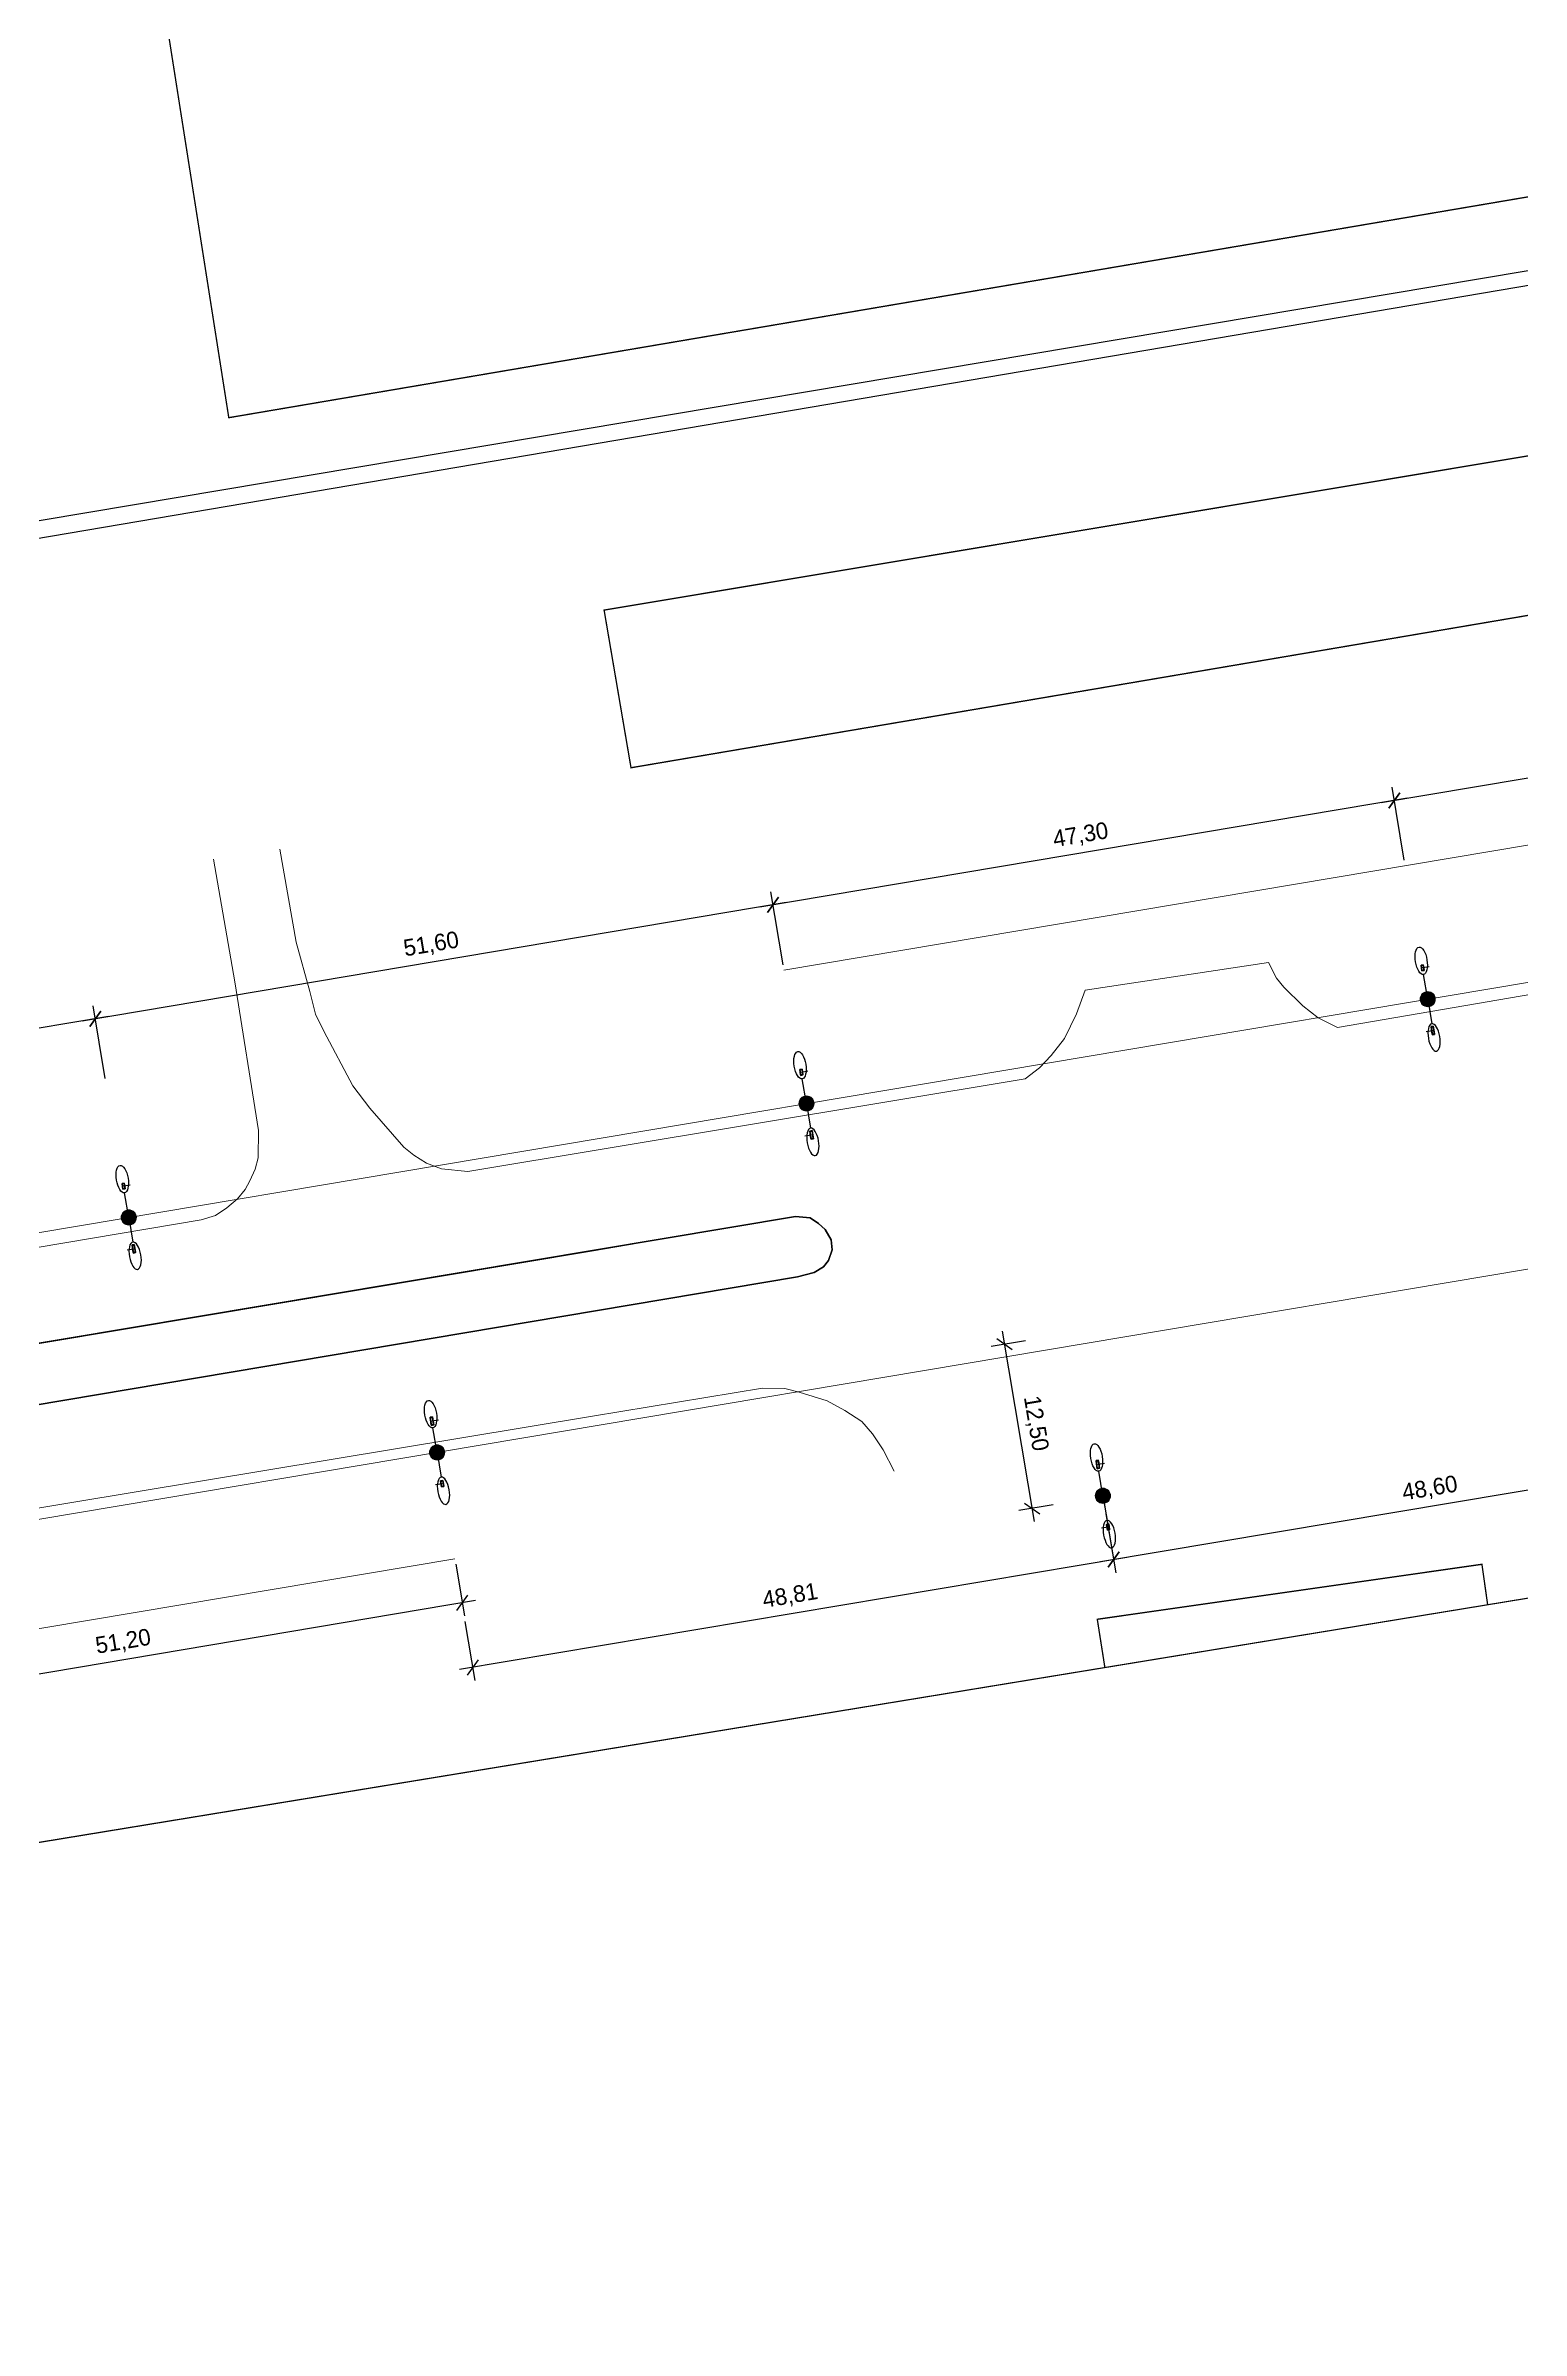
# Model space of a CAD drawing. Extents: x -105 to 2796, y -10 to 1087.
# Drawn here: x 1786.9 to 1897.7, y 228.8 to 400.3 of the extents above; entities that cross this region are included whole.
import ezdxf

# ---------------------------------------------------------------- set-up
doc = ezdxf.new("R2010")
doc.units = 0
doc.header["$MEASUREMENT"] = 0
for name, color, linetype in [('_МЕЖЕВОЙ_П-ЗУ_НОВЫЕ', 7, 'Continuous'), ('DLXLUM02', 1, 'Continuous'), ('DLXLUM03', 3, 'Continuous'), ('DLXLUM04', 5, 'Continuous'), ('DLXLUMEX', 2, 'Continuous'), ('DLXSCENE', 7, 'Continuous'), ('Размeh', 7, 'Continuous')]:
    doc.layers.add(name, color=color, linetype=linetype)
doc.layers.add('ОСВЕЩЕНИЕ', color=7, linetype='Continuous', lineweight=15)
doc.layers.add('ситуация', color=7, linetype='Continuous', lineweight=15)
doc.dimstyles.new('Благоуст', dxfattribs={"dimtxt": 1.25, "dimasz": 1, "dimexe": 1, "dimexo": 0.4085, "dimgap": 0.55, "dimtad": 1, "dimzin": 0, "dimtxsty": 'Standard', "dimblk": 'OBLIQUE', "dimcen": 0.6975, "dimdle": 1, "dimclrt": 256, "dimazin": 0, "dimtfac": 1, "dimtofl": 0, "dimtmove": 1, "dimatfit": 3, "dimldrblk": 'OBLIQUE', "dimfxl": 1, "dimtolj": 1, "dimtzin": 0, "dimarcsym": 0})

# ---------------------------------------------------------------- blocks, each defined once
blk = doc.blocks.new('*U91')
for p, q in [((0.05, 0.25), (-0.12, 0.22)), ((-0.12, 0.22), (0.05, 0.25)), ((0.05, 0.22), (-0.12, 0.19)), ((-0.12, 0.22), (-0.06, -0.19)), ((-0.12, 0.19), (-0.12, 0.22)), ((-0.12, 0.22), (-0.12, 0.19)), ((-0.12, 0.19), (0.05, 0.22)), ((-0.06, -0.19), (-0.12, 0.22)), ((-0.12, 0.19), (-0.05, -0.22)), ((-0.05, -0.22), (-0.12, 0.19)), ((0.05, 0.22), (0.05, 0.25)), ((0.05, 0.25), (0.05, 0.22)), ((0.11, -0.16), (0.05, 0.25)), ((0.05, 0.25), (0.11, -0.16)), ((0.12, -0.19), (0.05, 0.22)), ((0.05, 0.22), (0.12, -0.19)), ((-0.06, -0.19), (0.11, -0.16)), ((0.11, -0.16), (-0.06, -0.19)), ((-0.06, -0.19), (-0.05, -0.22)), ((-0.05, -0.22), (-0.06, -0.19)), ((-0.05, -0.22), (0.12, -0.19)), ((0.12, -0.19), (-0.05, -0.22)), ((0.12, -0.19), (0.11, -0.16)), ((0.11, -0.16), (0.12, -0.19))]:
    blk.add_line(p, q)
at = {"color": 1}
blk.add_line((0, 0.03), (0.49, 0.11), dxfattribs=at)
at = {"layer": 'DLXLUMEX', "color": 7}
blk.add_text('4', height=0.1, dxfattribs=at).set_placement((0, 0))
blk = doc.blocks.new('*U92')
for p, q in [((0.04, 0.3), (-0.13, 0.27)), ((-0.13, 0.27), (0.04, 0.3)), ((-0.13, 0.27), (-0.04, -0.3)), ((-0.04, -0.3), (-0.13, 0.27)), ((-0.13, 0.27), (-0.13, 0.23)), ((-0.13, 0.23), (-0.13, 0.27)), ((0.04, 0.26), (-0.13, 0.23)), ((-0.13, 0.23), (0.04, 0.26)), ((-0.13, 0.23), (-0.03, -0.34)), ((-0.03, -0.34), (-0.13, 0.23)), ((0.13, -0.27), (0.04, 0.3)), ((0.04, 0.26), (0.04, 0.3)), ((0.04, 0.3), (0.13, -0.27)), ((0.04, 0.3), (0.04, 0.26)), ((0.14, -0.31), (0.04, 0.26)), ((0.04, 0.26), (0.14, -0.31)), ((-0.04, -0.3), (0.13, -0.27)), ((0.13, -0.27), (-0.04, -0.3)), ((-0.04, -0.3), (-0.03, -0.34)), ((-0.03, -0.34), (-0.04, -0.3)), ((-0.03, -0.34), (0.14, -0.31)), ((0.14, -0.31), (-0.03, -0.34)), ((0.13, -0.27), (0.14, -0.31)), ((0.14, -0.31), (0.13, -0.27))]:
    blk.add_line(p, q)
at = {"color": 1}
blk.add_line((0.01, -0.04), (-0.49, -0.12), dxfattribs=at)
at = {"layer": 'DLXLUMEX', "color": 7}
blk.add_text('2', height=0.1, dxfattribs=at).set_placement((0, 0))
blk = doc.blocks.new('*U93')
for p, q in [((0.03, 0.34), (-0.13, 0.31)), ((-0.13, 0.31), (0.03, 0.34)), ((-0.13, 0.31), (-0.05, -0.26)), ((-0.13, 0.27), (-0.13, 0.31)), ((-0.13, 0.31), (-0.13, 0.27)), ((-0.05, -0.26), (-0.13, 0.31)), ((0.04, 0.3), (-0.13, 0.27)), ((-0.13, 0.27), (0.04, 0.3)), ((-0.13, 0.27), (-0.04, -0.3)), ((-0.04, -0.3), (-0.13, 0.27)), ((0.04, 0.3), (0.03, 0.34)), ((0.12, -0.23), (0.03, 0.34)), ((0.03, 0.34), (0.04, 0.3)), ((0.03, 0.34), (0.12, -0.23)), ((0.13, -0.27), (0.04, 0.3)), ((0.04, 0.3), (0.13, -0.27)), ((-0.05, -0.26), (0.12, -0.23)), ((0.12, -0.23), (-0.05, -0.26)), ((-0.05, -0.26), (-0.04, -0.3)), ((-0.04, -0.3), (-0.05, -0.26)), ((-0.04, -0.3), (0.13, -0.27)), ((0.13, -0.27), (-0.04, -0.3)), ((0.13, -0.27), (0.12, -0.23)), ((0.12, -0.23), (0.13, -0.27))]:
    blk.add_line(p, q)
at = {"color": 1}
blk.add_line((-0.01, 0.04), (0.49, 0.12), dxfattribs=at)
at = {"layer": 'DLXLUMEX', "color": 7}
blk.add_text('2', height=0.1, dxfattribs=at).set_placement((0, 0))
blk = doc.blocks.new('*U94')
for p, q in [((0.05, 0.22), (-0.12, 0.19)), ((-0.12, 0.19), (0.05, 0.22)), ((-0.12, 0.19), (-0.05, -0.22)), ((-0.05, -0.22), (-0.12, 0.19)), ((-0.12, 0.19), (-0.11, 0.16)), ((-0.11, 0.16), (-0.12, 0.19)), ((0.05, 0.19), (-0.11, 0.16)), ((-0.11, 0.16), (0.05, 0.19)), ((-0.11, 0.16), (-0.04, -0.25)), ((-0.04, -0.25), (-0.11, 0.16)), ((0.12, -0.19), (0.05, 0.22)), ((0.05, 0.19), (0.05, 0.22)), ((0.05, 0.22), (0.12, -0.19)), ((0.05, 0.22), (0.05, 0.19)), ((0.12, -0.22), (0.05, 0.19)), ((0.05, 0.19), (0.12, -0.22)), ((-0.05, -0.22), (0.12, -0.19)), ((0.12, -0.19), (-0.05, -0.22)), ((-0.05, -0.22), (-0.04, -0.25)), ((-0.04, -0.25), (-0.05, -0.22)), ((-0.04, -0.25), (0.12, -0.22)), ((0.12, -0.22), (-0.04, -0.25)), ((0.12, -0.19), (0.12, -0.22)), ((0.12, -0.22), (0.12, -0.19))]:
    blk.add_line(p, q)
at = {"color": 1}
blk.add_line((0, -0.03), (-0.49, -0.11), dxfattribs=at)
at = {"layer": 'DLXLUMEX', "color": 7}
blk.add_text('4', height=0.1, dxfattribs=at).set_placement((0, 0))
blk = doc.blocks.new('*U95')
for p, q in [((0.03, 0.34), (-0.13, 0.31)), ((-0.13, 0.31), (0.03, 0.34)), ((-0.13, 0.27), (-0.13, 0.31)), ((-0.13, 0.31), (-0.05, -0.26)), ((-0.13, 0.31), (-0.13, 0.27)), ((-0.05, -0.26), (-0.13, 0.31)), ((0.04, 0.3), (-0.13, 0.27)), ((-0.13, 0.27), (0.04, 0.3)), ((-0.13, 0.27), (-0.04, -0.3)), ((-0.04, -0.3), (-0.13, 0.27)), ((0.04, 0.3), (0.03, 0.34)), ((0.12, -0.23), (0.03, 0.34)), ((0.03, 0.34), (0.04, 0.3)), ((0.03, 0.34), (0.12, -0.23)), ((0.13, -0.27), (0.04, 0.3)), ((0.04, 0.3), (0.13, -0.27)), ((-0.05, -0.26), (0.12, -0.23)), ((0.12, -0.23), (-0.05, -0.26)), ((-0.05, -0.26), (-0.04, -0.3)), ((-0.04, -0.3), (-0.05, -0.26)), ((-0.04, -0.3), (0.13, -0.27)), ((0.13, -0.27), (-0.04, -0.3)), ((0.13, -0.27), (0.12, -0.23)), ((0.12, -0.23), (0.13, -0.27))]:
    blk.add_line(p, q)
at = {"color": 1}
blk.add_line((-0.01, 0.04), (0.49, 0.12), dxfattribs=at)
at = {"layer": 'DLXLUMEX', "color": 7}
blk.add_text('3', height=0.1, dxfattribs=at).set_placement((0, 0))
blk = doc.blocks.new('*U96')
for p, q in [((0.05, 0.22), (-0.12, 0.19)), ((-0.12, 0.19), (0.05, 0.22)), ((-0.12, 0.19), (-0.05, -0.22)), ((-0.05, -0.22), (-0.12, 0.19)), ((-0.12, 0.19), (-0.11, 0.16)), ((-0.11, 0.16), (-0.12, 0.19)), ((0.05, 0.19), (-0.11, 0.16)), ((-0.11, 0.16), (0.05, 0.19)), ((-0.11, 0.16), (-0.04, -0.25)), ((-0.04, -0.25), (-0.11, 0.16)), ((0.12, -0.19), (0.05, 0.22)), ((0.05, 0.19), (0.05, 0.22)), ((0.05, 0.22), (0.12, -0.19)), ((0.05, 0.22), (0.05, 0.19)), ((0.12, -0.22), (0.05, 0.19)), ((0.05, 0.19), (0.12, -0.22)), ((-0.05, -0.22), (0.12, -0.19)), ((0.12, -0.19), (-0.05, -0.22)), ((-0.05, -0.22), (-0.04, -0.25)), ((-0.04, -0.25), (-0.05, -0.22)), ((-0.04, -0.25), (0.12, -0.22)), ((0.12, -0.22), (-0.04, -0.25)), ((0.12, -0.19), (0.12, -0.22)), ((0.12, -0.22), (0.12, -0.19))]:
    blk.add_line(p, q)
at = {"color": 1}
blk.add_line((0, -0.03), (-0.49, -0.11), dxfattribs=at)
at = {"layer": 'DLXLUMEX', "color": 7}
blk.add_text('4', height=0.1, dxfattribs=at).set_placement((0, 0))
blk = doc.blocks.new('*U97')
for p, q in [((0.05, 0.25), (-0.12, 0.22)), ((-0.12, 0.22), (0.05, 0.25)), ((0.05, 0.22), (-0.12, 0.19)), ((-0.12, 0.22), (-0.06, -0.19)), ((-0.12, 0.19), (-0.12, 0.22)), ((-0.12, 0.22), (-0.12, 0.19)), ((-0.12, 0.19), (0.05, 0.22)), ((-0.06, -0.19), (-0.12, 0.22)), ((-0.12, 0.19), (-0.05, -0.22)), ((-0.05, -0.22), (-0.12, 0.19)), ((0.05, 0.22), (0.05, 0.25)), ((0.05, 0.25), (0.05, 0.22)), ((0.11, -0.16), (0.05, 0.25)), ((0.05, 0.25), (0.11, -0.16)), ((0.12, -0.19), (0.05, 0.22)), ((0.05, 0.22), (0.12, -0.19)), ((-0.06, -0.19), (0.11, -0.16)), ((0.11, -0.16), (-0.06, -0.19)), ((-0.06, -0.19), (-0.05, -0.22)), ((-0.05, -0.22), (-0.06, -0.19)), ((-0.05, -0.22), (0.12, -0.19)), ((0.12, -0.19), (-0.05, -0.22)), ((0.12, -0.19), (0.11, -0.16)), ((0.11, -0.16), (0.12, -0.19))]:
    blk.add_line(p, q)
at = {"color": 1}
blk.add_line((0, 0.03), (0.49, 0.11), dxfattribs=at)
at = {"layer": 'DLXLUMEX', "color": 7}
blk.add_text('4', height=0.1, dxfattribs=at).set_placement((0, 0))
blk = doc.blocks.new('*U98')
for p, q in [((0.04, 0.3), (-0.13, 0.27)), ((-0.13, 0.27), (0.04, 0.3)), ((-0.13, 0.27), (-0.04, -0.3)), ((-0.04, -0.3), (-0.13, 0.27)), ((-0.13, 0.27), (-0.13, 0.23)), ((-0.13, 0.23), (-0.13, 0.27)), ((0.04, 0.26), (-0.13, 0.23)), ((-0.13, 0.23), (0.04, 0.26)), ((-0.13, 0.23), (-0.03, -0.34)), ((-0.03, -0.34), (-0.13, 0.23)), ((0.13, -0.27), (0.04, 0.3)), ((0.04, 0.26), (0.04, 0.3)), ((0.04, 0.3), (0.13, -0.27)), ((0.04, 0.3), (0.04, 0.26)), ((0.14, -0.31), (0.04, 0.26)), ((0.04, 0.26), (0.14, -0.31)), ((-0.04, -0.3), (0.13, -0.27)), ((0.13, -0.27), (-0.04, -0.3)), ((-0.04, -0.3), (-0.03, -0.34)), ((-0.03, -0.34), (-0.04, -0.3)), ((-0.03, -0.34), (0.14, -0.31)), ((0.14, -0.31), (-0.03, -0.34)), ((0.13, -0.27), (0.14, -0.31)), ((0.14, -0.31), (0.13, -0.27))]:
    blk.add_line(p, q)
at = {"color": 1}
blk.add_line((0.01, -0.04), (-0.49, -0.12), dxfattribs=at)
at = {"layer": 'DLXLUMEX', "color": 7}
blk.add_text('3', height=0.1, dxfattribs=at).set_placement((0, 0))
blk = doc.blocks.new('*U99')
for p, q in [((0.05, 0.25), (-0.12, 0.22)), ((-0.12, 0.22), (0.05, 0.25)), ((0.05, 0.22), (-0.12, 0.19)), ((-0.12, 0.19), (-0.12, 0.22)), ((-0.12, 0.22), (-0.06, -0.19)), ((-0.12, 0.22), (-0.12, 0.19)), ((-0.12, 0.19), (0.05, 0.22)), ((-0.06, -0.19), (-0.12, 0.22)), ((-0.12, 0.19), (-0.05, -0.22)), ((-0.05, -0.22), (-0.12, 0.19)), ((0.05, 0.22), (0.05, 0.25)), ((0.11, -0.16), (0.05, 0.25)), ((0.05, 0.25), (0.05, 0.22)), ((0.05, 0.25), (0.11, -0.16)), ((0.12, -0.19), (0.05, 0.22)), ((0.05, 0.22), (0.12, -0.19)), ((-0.06, -0.19), (0.11, -0.16)), ((0.11, -0.16), (-0.06, -0.19)), ((-0.06, -0.19), (-0.05, -0.22)), ((-0.05, -0.22), (-0.06, -0.19)), ((-0.05, -0.22), (0.12, -0.19)), ((0.12, -0.19), (-0.05, -0.22)), ((0.12, -0.19), (0.11, -0.16)), ((0.11, -0.16), (0.12, -0.19))]:
    blk.add_line(p, q)
at = {"color": 1}
blk.add_line((0, 0.03), (0.49, 0.11), dxfattribs=at)
at = {"layer": 'DLXLUMEX', "color": 7}
blk.add_text('4', height=0.1, dxfattribs=at).set_placement((0, 0))
blk = doc.blocks.new('*U101')
for p, q in [((0.04, 0.3), (-0.13, 0.27)), ((-0.13, 0.27), (0.04, 0.3)), ((-0.13, 0.27), (-0.04, -0.3)), ((-0.04, -0.3), (-0.13, 0.27)), ((-0.13, 0.27), (-0.13, 0.23)), ((-0.13, 0.23), (-0.13, 0.27)), ((0.04, 0.26), (-0.13, 0.23)), ((-0.13, 0.23), (0.04, 0.26)), ((-0.13, 0.23), (-0.03, -0.34)), ((-0.03, -0.34), (-0.13, 0.23)), ((0.13, -0.27), (0.04, 0.3)), ((0.04, 0.26), (0.04, 0.3)), ((0.04, 0.3), (0.13, -0.27)), ((0.04, 0.3), (0.04, 0.26)), ((0.14, -0.31), (0.04, 0.26)), ((0.04, 0.26), (0.14, -0.31)), ((-0.04, -0.3), (0.13, -0.27)), ((0.13, -0.27), (-0.04, -0.3)), ((-0.04, -0.3), (-0.03, -0.34)), ((-0.03, -0.34), (-0.04, -0.3)), ((-0.03, -0.34), (0.14, -0.31)), ((0.14, -0.31), (-0.03, -0.34)), ((0.13, -0.27), (0.14, -0.31)), ((0.14, -0.31), (0.13, -0.27))]:
    blk.add_line(p, q)
at = {"color": 1}
blk.add_line((0.01, -0.04), (-0.49, -0.12), dxfattribs=at)
at = {"layer": 'DLXLUMEX', "color": 7}
blk.add_text('3', height=0.1, dxfattribs=at).set_placement((0, 0))
blk = doc.blocks.new('*U206')
for p, q in [((2638.31, 507.94), (1021.03, 233.4)), ((1019.19, 139.56), (2600.58, 398.96)), ((1689.41, 286.62), (1843.22, 312.41)), ((1843.22, 312.41), (1689.41, 286.62)), ((1843.22, 312.41), (1844.32, 312.3)), ((1844.32, 312.3), (1843.22, 312.41)), ((1844.32, 312.3), (1844.95, 311.87)), ((1844.95, 311.87), (1844.32, 312.3)), ((1844.95, 311.87), (1845.44, 311.42)), ((1845.44, 311.42), (1844.95, 311.87)), ((1845.44, 311.42), (1845.89, 310.64)), ((1845.89, 310.64), (1845.44, 311.42)), ((1845.89, 310.64), (1845.98, 309.89)), ((1845.98, 309.89), (1845.89, 310.64)), ((1845.71, 309.1), (1845.33, 308.61)), ((1845.33, 308.61), (1845.71, 309.1)), ((1845.98, 309.89), (1845.71, 309.1)), ((1845.71, 309.1), (1845.98, 309.89)), ((1843.37, 307.87), (1693.27, 282.58)), ((1693.27, 282.58), (1843.37, 307.87)), ((1844.62, 308.19), (1843.37, 307.87)), ((1843.37, 307.87), (1844.62, 308.19)), ((1845.33, 308.61), (1844.62, 308.19)), ((1844.62, 308.19), (1845.33, 308.61))]:
    blk.add_line(p, q)
blk = doc.blocks.new('_Oblique')
at = {"layer": 'Размeh', "color": 0, "lineweight": -2}
blk.add_line((-0.5, -0.5), (0.5, 0.5), dxfattribs=at)
blk = doc.blocks.new('*D509')
at = {"layer": 'Defpoints', "color": 0, "ltscale": 100, "transparency": 16777216}
for p in [(1791.47, 322.35), (1740.35, 318.79), (1741.18, 313.9)]:
    blk.add_point(p, dxfattribs=at)
at = {"layer": 'ситуация', "color": 0, "lineweight": -2, "ltscale": 100, "transparency": 16777216}
for p, q in [((1791.4, 322.76), (1790.48, 328.23)), ((1791.63, 327.41), (1739.37, 318.63)), ((1741.11, 314.3), (1740.19, 319.78))]:
    blk.add_line(p, q, dxfattribs=at)
for p, rotation in [((1790.65, 327.25), 9.54158226300077), ((1740.35, 318.79), 189.5415822630008)]:
    blk.add_blockref('_Oblique', p, dxfattribs=dict(at, rotation=rotation))
at = {"layer": 'ситуация', "ltscale": 100, "transparency": 16777216, "insert": (1765.29, 324.28), "char_height": 1.25, "attachment_point": 5, "rotation": 9.5416}
blk.add_mtext('\\A1;51,00', dxfattribs=at)
blk = doc.blocks.new('*D510')
at = {"layer": 'Defpoints', "color": 0, "ltscale": 100, "transparency": 16777216}
for p in [(1842.36, 330.91), (1790.65, 327.25), (1791.47, 322.35)]:
    blk.add_point(p, dxfattribs=at)
at = {"layer": 'ситуация', "color": 0, "lineweight": -2, "ltscale": 100, "transparency": 16777216}
for p, q in [((1842.29, 331.31), (1841.37, 336.79)), ((1842.52, 335.97), (1789.66, 327.08)), ((1791.4, 322.76), (1790.48, 328.23))]:
    blk.add_line(p, q, dxfattribs=at)
for p, rotation in [((1841.53, 335.8), 9.541582262969674), ((1790.65, 327.25), 189.5415822629696)]:
    blk.add_blockref('_Oblique', p, dxfattribs=dict(at, rotation=rotation))
at = {"layer": 'ситуация', "ltscale": 100, "transparency": 16777216, "insert": (1815.88, 332.78), "char_height": 1.25, "attachment_point": 5, "rotation": 9.5416}
blk.add_mtext('\\A1;51,60', dxfattribs=at)
blk = doc.blocks.new('*D515')
at = {"layer": 'Defpoints', "color": 0, "ltscale": 100, "transparency": 16777216}
for p in [(1817.65, 286.69), (1767.16, 278.21), (1767.72, 274.9)]:
    blk.add_point(p, dxfattribs=at)
at = {"layer": 'ситуация', "color": 0, "lineweight": -2, "ltscale": 100, "transparency": 16777216}
for p, q in [((1817.72, 286.29), (1818.38, 282.4)), ((1819.2, 283.55), (1766.73, 274.73)), ((1767.23, 277.8), (1767.88, 273.91))]:
    blk.add_line(p, q, dxfattribs=at)
for p, rotation in [((1818.21, 283.39), 9.54158226300125), ((1767.72, 274.9), 189.5415822630012)]:
    blk.add_blockref('_Oblique', p, dxfattribs=dict(at, rotation=rotation))
at = {"layer": 'ситуация', "ltscale": 100, "transparency": 16777216, "insert": (1792.75, 280.41), "char_height": 1.25, "attachment_point": 5, "rotation": 9.5416}
blk.add_mtext('\\A1;51,20', dxfattribs=at)
blk = doc.blocks.new('*D516')
at = {"layer": 'Defpoints', "color": 0, "ltscale": 100, "transparency": 16777216}
for p in [(1860.88, 303.13), (1860.98, 290.47), (1862.96, 290.81)]:
    blk.add_point(p, dxfattribs=at)
at = {"layer": 'ситуация', "color": 0, "lineweight": -2, "ltscale": 100, "transparency": 16777216}
for p, q in [((1858.74, 303.78), (1861.15, 289.49)), ((1860.48, 303.06), (1857.92, 302.63)), ((1862.56, 290.74), (1860, 290.31))]:
    blk.add_line(p, q, dxfattribs=at)
for p, rotation in [((1858.91, 302.8), 99.55869229874769), ((1860.98, 290.47), 279.5586922987477)]:
    blk.add_blockref('_Oblique', p, dxfattribs=dict(at, rotation=rotation))
at = {"layer": 'ситуация', "ltscale": 100, "transparency": 16777216, "insert": (1861.21, 296.85), "char_height": 1.25, "attachment_point": 5, "rotation": 279.5587}
blk.add_mtext('\\A1;12,50', dxfattribs=at)
blk = doc.blocks.new('*D518')
at = {"layer": 'Defpoints', "color": 0, "ltscale": 100, "transparency": 16777216}
for p in [(1927.31, 388.35), (1934.36, 346.37), (1569.68, 285.07)]:
    blk.add_point(p, dxfattribs=at)
at = {"layer": 'ситуация', "color": 0, "lineweight": -2, "ltscale": 100, "transparency": 16777216}
for p, q in [((1561.64, 326.88), (1928.3, 388.51)), ((1934.3, 346.77), (1927.14, 389.33)), ((1569.61, 285.48), (1562.46, 328.03))]:
    blk.add_line(p, q, dxfattribs=at)
for p, rotation in [((1927.31, 388.35), 9.541582263001594), ((1562.63, 327.05), 189.5415822630016)]:
    blk.add_blockref('_Oblique', p, dxfattribs=dict(at, rotation=rotation))
at = {"layer": 'ситуация', "ltscale": 100, "transparency": 16777216, "insert": (1744.76, 358.96), "char_height": 1.25, "attachment_point": 5, "rotation": 9.5416}
blk.add_mtext('\\A1;369,80', dxfattribs=at)
blk = doc.blocks.new('*D519')
at = {"layer": 'Defpoints', "color": 0, "ltscale": 100, "transparency": 16777216}
for p in [(1866.46, 290.48), (1818.33, 282.39), (1818.98, 278.54)]:
    blk.add_point(p, dxfattribs=at)
at = {"layer": 'ситуация', "color": 0, "lineweight": -2, "ltscale": 100, "transparency": 16777216}
for p, q in [((1866.53, 290.08), (1867.28, 285.64)), ((1868.1, 286.79), (1817.99, 278.37)), ((1818.4, 281.99), (1819.14, 277.55))]:
    blk.add_line(p, q, dxfattribs=at)
for p, rotation in [((1867.11, 286.63), 9.54158226299965), ((1818.98, 278.54), 189.5415822629996)]:
    blk.add_blockref('_Oblique', p, dxfattribs=dict(at, rotation=rotation))
at = {"layer": 'ситуация', "ltscale": 100, "transparency": 16777216, "insert": (1842.83, 283.85), "char_height": 1.25, "attachment_point": 5, "rotation": 9.5416}
blk.add_mtext('\\A1;48,81', dxfattribs=at)
blk = doc.blocks.new('*D520')
at = {"layer": 'Defpoints', "color": 0, "ltscale": 100, "transparency": 16777216}
for p in [(1914.23, 299.48), (1866.31, 291.43), (1867.11, 286.63)]:
    blk.add_point(p, dxfattribs=at)
at = {"layer": 'ситуация', "color": 0, "lineweight": -2, "ltscale": 100, "transparency": 16777216}
for p, q in [((1914.3, 299.08), (1915.2, 293.7)), ((1916.03, 294.85), (1866.13, 286.46)), ((1866.37, 291.02), (1867.28, 285.64))]:
    blk.add_line(p, q, dxfattribs=at)
for p, rotation in [((1915.04, 294.68), 9.540876440140213), ((1867.11, 286.63), 189.5408764401402)]:
    blk.add_blockref('_Oblique', p, dxfattribs=dict(at, rotation=rotation))
at = {"layer": 'ситуация', "ltscale": 100, "transparency": 16777216, "insert": (1890.86, 291.92), "char_height": 1.25, "attachment_point": 5, "rotation": 9.5409}
blk.add_mtext('\\A1;48,60', dxfattribs=at)
blk = doc.blocks.new('*D521')
at = {"layer": 'Defpoints', "color": 0, "ltscale": 100, "transparency": 16777216}
for p in [(1889, 338.75), (1841.53, 335.8), (1842.36, 330.91)]:
    blk.add_point(p, dxfattribs=at)
at = {"layer": 'ситуация', "color": 0, "lineweight": -2, "ltscale": 100, "transparency": 16777216}
for p, q in [((1889.16, 343.81), (1840.55, 335.63)), ((1888.93, 339.15), (1888.01, 344.63)), ((1842.29, 331.31), (1841.37, 336.79))]:
    blk.add_line(p, q, dxfattribs=at)
for p, rotation in [((1888.18, 343.64), 9.54158226303858), ((1841.53, 335.8), 189.5415822630386)]:
    blk.add_blockref('_Oblique', p, dxfattribs=dict(at, rotation=rotation))
at = {"layer": 'ситуация', "ltscale": 100, "transparency": 16777216, "insert": (1864.64, 340.98), "char_height": 1.25, "attachment_point": 5, "rotation": 9.5416}
blk.add_mtext('\\A1;47,30', dxfattribs=at)
blk = doc.blocks.new('*D584')
at = {"layer": 'Defpoints', "color": 0, "ltscale": 100, "transparency": 16777216}
for p in [(1932.55, 346.07), (1888.18, 343.64), (1889, 338.75)]:
    blk.add_point(p, dxfattribs=at)
at = {"layer": 'ситуация', "color": 0, "lineweight": -2, "ltscale": 100, "transparency": 16777216}
for p, q in [((1932.48, 346.47), (1931.56, 351.95)), ((1932.71, 351.13), (1887.19, 343.47)), ((1888.93, 339.15), (1888.01, 344.63))]:
    blk.add_line(p, q, dxfattribs=at)
for p, rotation in [((1931.73, 350.96), 9.541582263038979), ((1888.18, 343.64), 189.541582263039)]:
    blk.add_blockref('_Oblique', p, dxfattribs=dict(at, rotation=rotation))
at = {"layer": 'ситуация', "ltscale": 100, "transparency": 16777216, "insert": (1909.74, 348.56), "char_height": 1.25, "attachment_point": 5, "rotation": 9.5416}
blk.add_mtext('\\A1;44,16', dxfattribs=at)

msp = doc.modelspace()

# ---------------------------------------------------------------- hatches: boundary and pattern name
at = {"layer": 'ОСВЕЩЕНИЕ', "linetype": 'Continuous', "lineweight": 18}
h = msp.add_hatch(color=7, dxfattribs=at)
edge = h.paths.add_edge_path()
edge.add_arc((1890.689, 328.723), 0.572, 0, 360)
h = msp.add_hatch(color=7, dxfattribs=at)
edge = h.paths.add_edge_path()
edge.add_arc((1844.044, 320.883), 0.572, 0, 360)
h = msp.add_hatch(color=7, dxfattribs=at)
edge = h.paths.add_edge_path()
edge.add_arc((1793.158, 312.329), 0.572, 0, 360)
h = msp.add_hatch(color=7, dxfattribs=at)
edge = h.paths.add_edge_path()
edge.add_arc((1816.309, 294.682), 0.572, 0, 360)
h = msp.add_hatch(color=7, dxfattribs=at)
edge = h.paths.add_edge_path()
edge.add_arc((1866.305, 291.425), 0.572, 0, 360)

# ---------------------------------------------------------------- linework, layer by layer
at = {"layer": '_МЕЖЕВОЙ_П-ЗУ_НОВЫЕ', "color": 1, "lineweight": 18, "const_width": 0.1}
for points in [[(1800.67, 372.39), (1923.26, 393.23), (1912.29, 465.46), (1910.14, 467.53), (1885.46, 464.04), (1846.58, 458.12), (1790.18, 449.18), (1789.01, 446.56)], [(1900.25, 369.86), (1902.09, 358.2), (1830.87, 346.1), (1828.85, 357.94)]]:
    msp.add_lwpolyline(points, close=True, dxfattribs=at)
at = {"layer": '_МЕЖЕВОЙ_П-ЗУ_НОВЫЕ', "color": 7, "lineweight": 18, "const_width": 0.1}
for points in [[(1800.67, 372.39), (1923.26, 393.23), (1912.29, 465.46), (1910.14, 467.53), (1885.46, 464.04), (1846.58, 458.12), (1790.18, 449.18), (1789.01, 446.56)], [(1900.25, 369.86), (1902.09, 358.2), (1830.87, 346.1), (1828.85, 357.94)]]:
    msp.add_lwpolyline(points, close=True, dxfattribs=at)
msp.add_lwpolyline([(1895.189, 283.253), (1894.76, 286.28), (1865.88, 282.15), (1866.448, 278.538)], dxfattribs=at)
msp.add_lwpolyline([(1895.189, 283.253), (1894.76, 286.28), (1865.88, 282.15), (1866.448, 278.538)], dxfattribs=at)
at = {"layer": 'ОСВЕЩЕНИЕ', "color": 7, "linetype": 'Continuous', "lineweight": 18}
for centre in [(1890.689, 328.723), (1890.689, 328.723), (1844.044, 320.883), (1844.044, 320.883), (1793.158, 312.329), (1793.158, 312.329), (1816.309, 294.682), (1816.309, 294.682), (1866.305, 291.425), (1866.305, 291.425)]:
    msp.add_circle(centre, 0.572, dxfattribs=at)
at = {"layer": 'ситуация', "color": 6, "ltscale": 100}
for p, q in [((1021.035, 233.402), (2638.307, 507.942)), ((2600.582, 398.961), (1019.188, 139.559))]:
    msp.add_line(p, q, dxfattribs=at)
at = {"layer": 'ситуация', "color": 1}
for p, q in [((319.014, 43.004), (2628.019, 431.121)), ((303.949, 62.01), (1934.278, 336.05))]:
    msp.add_line(p, q, dxfattribs=at)
at = {"layer": 'ситуация', "ltscale": 100}
for p, q in [((1842.356, 330.906), (1932.551, 346.067)), ((1747.735, 274.942), (1817.654, 286.695))]:
    msp.add_line(p, q, dxfattribs=at)
at = {"layer": 'ситуация', "color": 0, "lineweight": 25}
for p, q in [((1890.689, 328.723), (1890.378, 330.572)), ((1890.689, 328.723), (1890.999, 326.874)), ((1844.044, 320.883), (1843.732, 322.732)), ((1844.044, 320.883), (1844.354, 319.034)), ((1793.158, 312.329), (1792.846, 314.178)), ((1793.158, 312.329), (1793.467, 310.48)), ((1816.309, 294.682), (1815.998, 296.531)), ((1816.309, 294.682), (1816.619, 292.833)), ((1866.305, 291.425), (1865.994, 293.273)), ((1866.305, 291.425), (1866.615, 289.575))]:
    msp.add_line(p, q, dxfattribs=at)
at = {"layer": 'ситуация', "color": 7, "linetype": 'Continuous', "lineweight": 18, "flags": 128}
for points in [[(1804.498, 339.976), (1805.735, 333.007), (1806.744, 329.303), (1807.191, 327.601), (1807.795, 326.316), (1809.985, 322.224), (1811.252, 320.528), (1813.81, 317.609), (1814.556, 317.012), (1815.523, 316.402), (1816.639, 315.969), (1818.612, 315.776), (1860.468, 322.74), (1861.532, 323.568), (1862.409, 324.501), (1863.43, 325.774), (1864.325, 327.627), (1864.962, 329.4), (1878.736, 331.476), (1879.344, 330.306), (1879.887, 329.618), (1881.32, 328.229), (1882.468, 327.325), (1883.908, 326.596), (1929.752, 334.458)], [(1722.469, 299.317), (1798.59, 312.141), (1799.673, 312.467), (1800.527, 313.043), (1801.316, 313.727), (1801.898, 314.438), (1802.256, 315.086), (1802.66, 315.965), (1802.879, 316.804), (1802.894, 318.868), (1801.122, 330.025), (1799.51, 339.246)], [(1828.054, 309.824), (1843.225, 312.413), (1844.324, 312.3), (1844.947, 311.873), (1845.438, 311.419), (1845.886, 310.638), (1845.977, 309.889), (1845.714, 309.1), (1845.333, 308.607), (1844.615, 308.192), (1843.371, 307.872), (1693.271, 282.581), (1690.69, 282.276), (1689.911, 282.167), (1689.022, 282.442), (1688.457, 282.872), (1688.021, 283.523), (1687.839, 284.139), (1687.941, 285.05), (1688.268, 285.827), (1688.819, 286.377), (1689.414, 286.618), (1692.099, 287.062), (1828.054, 309.824)], [(1681.431, 264.24), (1681.383, 265.32), (1681.735, 267.299), (1682.537, 269.302), (1683.635, 270.904), (1684.511, 271.907), (1685.387, 272.618), (1686.332, 273.261), (1687.774, 274.109), (1688.554, 274.32), (1719.622, 279.511), (1754.459, 285.201), (1827.979, 297.415), (1840.735, 299.495), (1842.414, 299.483), (1843.498, 299.208), (1845.609, 298.55), (1846.917, 297.838), (1848.195, 297.007), (1849.009, 296.079), (1849.812, 294.883), (1850.631, 293.282)]]:
    msp.add_lwpolyline(points, dxfattribs=at)
at = {"layer": 'ситуация', "color": 0, "lineweight": 25}
for centre in [(1890.205, 331.599), (1843.559, 323.758), (1792.673, 315.205), (1815.825, 297.558), (1865.821, 294.3)]:
    msp.add_ellipse(centre, major_axis=(-0.168, 1.028), ratio=0.418921, dxfattribs=at)
at = {"layer": 'ситуация', "color": 0, "lineweight": 25, "extrusion": (0, 0, -1)}
for centre in [(1891.171, 325.847), (1844.526, 318.007), (1793.64, 309.453), (1816.792, 291.806), (1866.787, 288.549)]:
    msp.add_ellipse(centre, major_axis=(0.178, -1.026), ratio=0.418921, dxfattribs=at)

# ---------------------------------------------------------------- block references
at = {"layer": 'DLXLUM02'}
for name, p in [('*U92', (1793.537, 309.995)), ('*U93', (1815.926, 297.016))]:
    msp.add_blockref(name, p, dxfattribs=at)
at = {"layer": 'DLXLUM03'}
for name, p in [('*U101', (1891.069, 326.39)), ('*U98', (1844.423, 318.549)), ('*U95', (1865.922, 293.759))]:
    msp.add_blockref(name, p, dxfattribs=at)
at = {"layer": 'DLXLUM04'}
for name, p in [('*U99', (1890.306, 331.057)), ('*U97', (1843.66, 323.217)), ('*U91', (1792.774, 314.663)), ('*U94', (1816.689, 292.348)), ('*U96', (1866.685, 289.091))]:
    msp.add_blockref(name, p, dxfattribs=at)
at = {"layer": 'DLXSCENE'}
msp.add_blockref('*U206', (0, 0), dxfattribs=at)

# ---------------------------------------------------------------- dimensions: what is measured, and where the dimension line sits
at = {"layer": 'ситуация', "ltscale": 100}
for p1, p2, distance, picture, middle in [((1569.681, 285.073), (1934.365, 346.372), 42.564, '*D518', (1744.755, 358.959)), ((1932.551, 346.067), (1889.001, 338.747), -4.962, '*D584', (1909.742, 348.562)), ((1889.001, 338.747), (1842.356, 330.906), -4.962, '*D521', (1864.644, 340.982)), ((1842.356, 330.906), (1791.47, 322.353), -4.962, '*D510', (1815.878, 332.785)), ((1791.47, 322.353), (1741.175, 313.899), -4.962, '*D509', (1765.288, 324.281)), ((1860.884, 303.132), (1862.96, 290.806), -2.005, '*D516', (1861.206, 296.848)), ((1914.233, 299.481), (1866.305, 291.425), 4.863, '*D520', (1890.863, 291.918)), ((1866.463, 290.484), (1818.33, 282.394), 3.909, '*D519', (1842.833, 283.845)), ((1817.654, 286.695), (1767.163, 278.208), 3.354, '*D515', (1792.752, 280.405))]:
    dim = msp.add_aligned_dim(p1=p1, p2=p2, distance=distance, dimstyle='Благоуст', dxfattribs=at)
    dim.commit()
    dim.dimension.update_dxf_attribs({"geometry": picture, "text_midpoint": middle})

doc.saveas('drawing.dxf')
